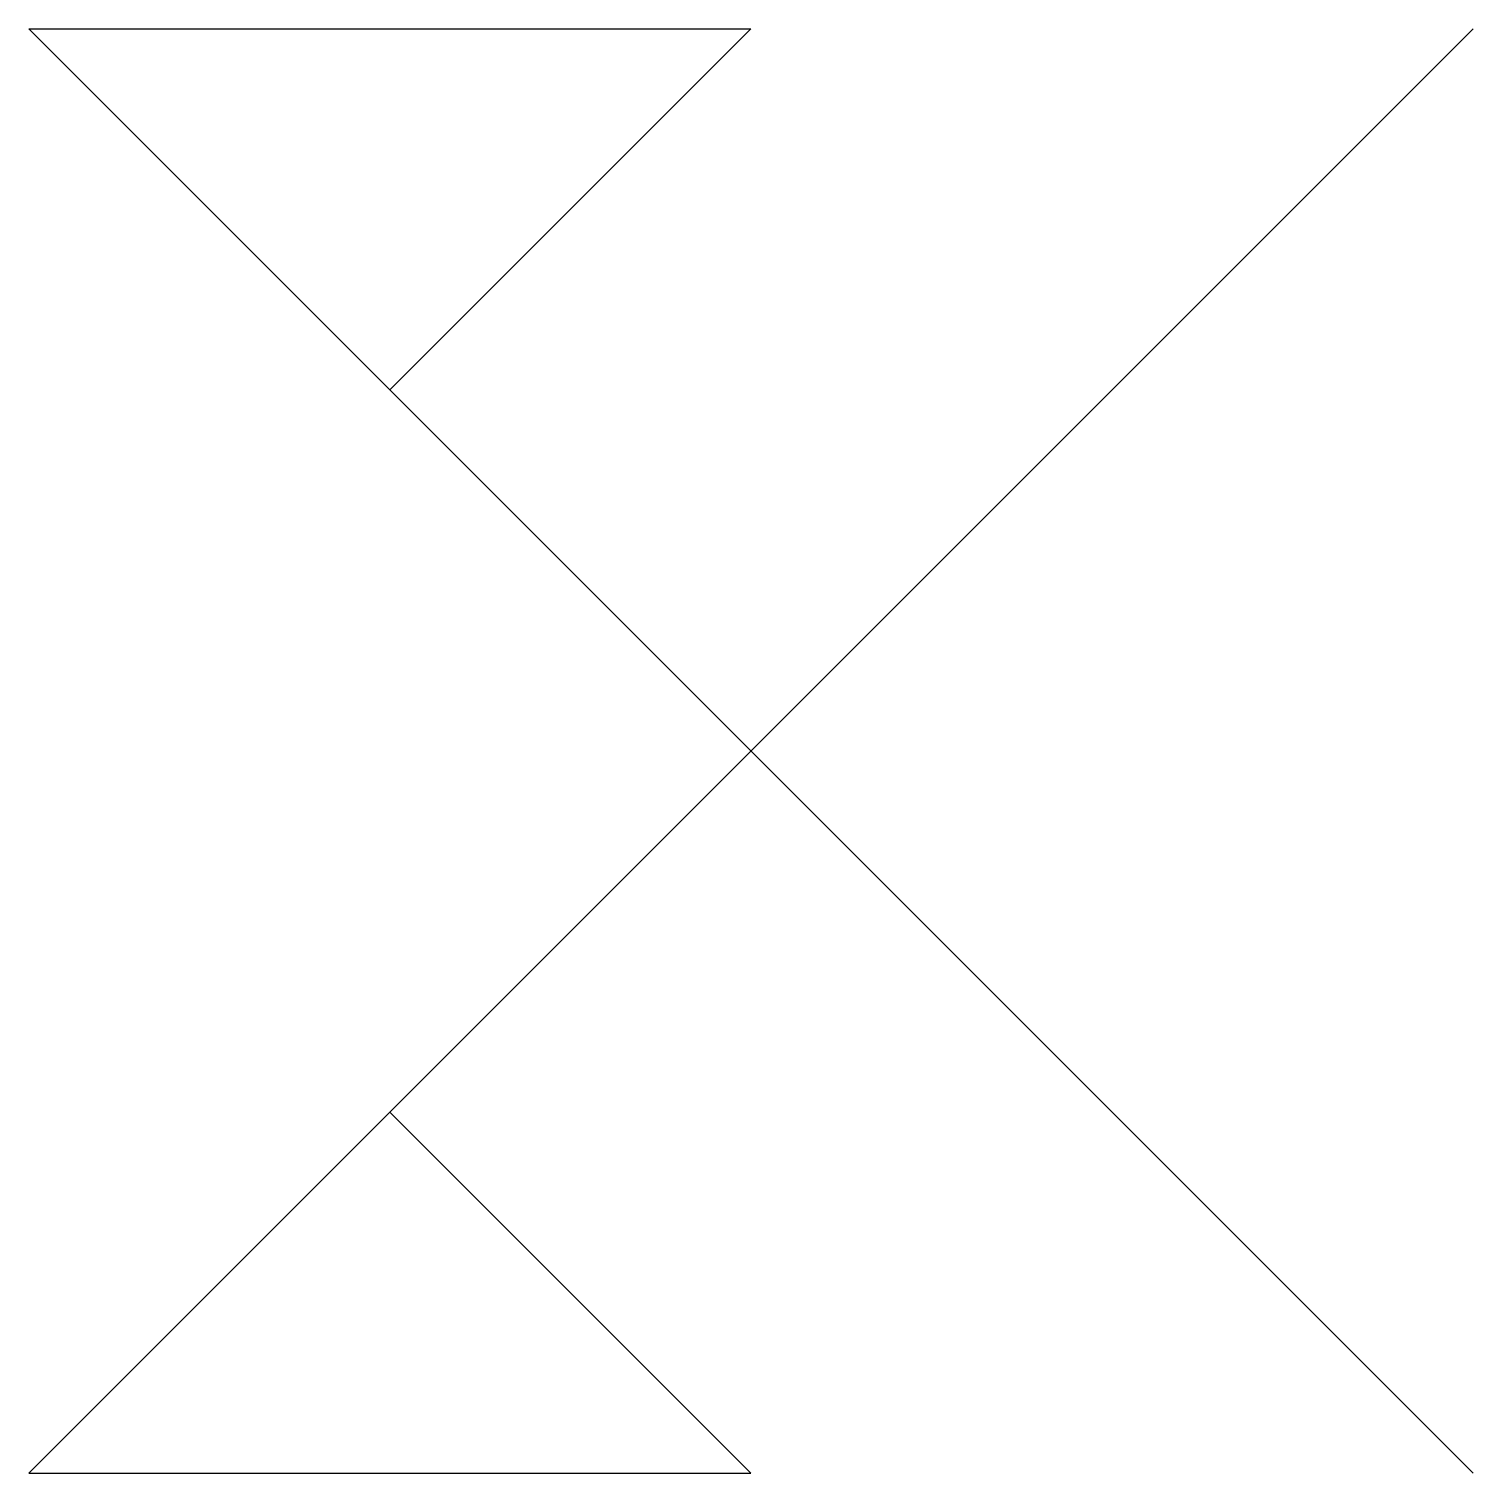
# Model space of a CAD drawing. Header units: millimetres. Extents: x 4.216 to 4.78, y 3.888 to 4.452.
import ezdxf

# ---------------------------------------------------------------- set-up
doc = ezdxf.new("R2010")
doc.units = ezdxf.units.MM
doc.header["$LTSCALE"] = 10

msp = doc.modelspace()

# ---------------------------------------------------------------- linework, layer by layer
at = {"linetype": 'Continuous'}
for p, q in [((4.21605, 3.88826), (4.77987, 4.45208)), ((4.77987, 3.88826), (4.21605, 4.45208)), ((4.21605, 4.45208), (4.49796, 4.45208)), ((4.49796, 4.45208), (4.35701, 4.31112)), ((4.49796, 3.88826), (4.35701, 4.02921)), ((4.21605, 3.88826), (4.49796, 3.88826))]:
    msp.add_line(p, q, dxfattribs=at)

doc.saveas('drawing.dxf')
